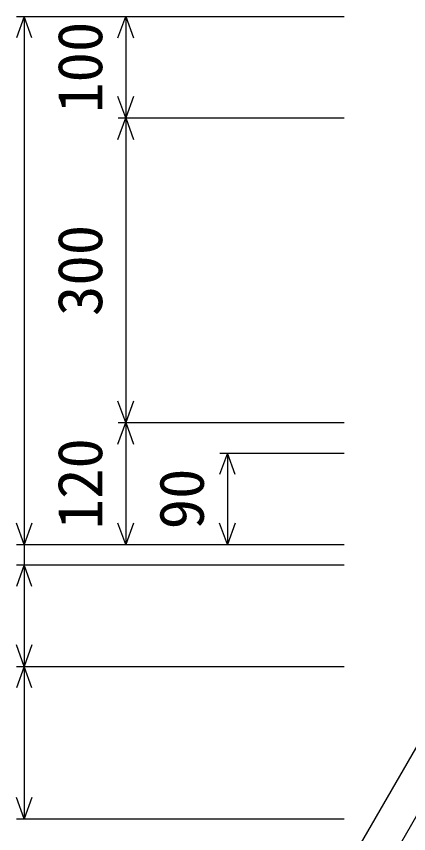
# Model space of a CAD drawing. Units: millimetres, scale not verified. Extents: x -16800 to 16800, y -5940 to 5940.
# Drawn here: x 1257 to 1643, y -4007 to -3203 of the extents above; entities that cross this region are included whole.
import ezdxf
from ezdxf.enums import TextEntityAlignment as Align

# ---------------------------------------------------------------- set-up
doc = ezdxf.new("R2010")
doc.units = ezdxf.units.MM
doc.header["$LTSCALE"] = 20
doc.layers.add('0-0_DIM', color=7, linetype='Continuous', lineweight=25)
doc.styles.add('ＭＳ ゴシック', font='')
doc.styles.get('ＭＳ ゴシック').set_extended_font_data('MS Gothic')

msp = doc.modelspace()

# ---------------------------------------------------------------- linework, layer by layer
at = {"layer": '0-0_DIM'}
for p, q in [((1257.6, -3202.71), (1580.1, -3202.71)), ((1265.1, -3202.71), (1265.1, -3722.71)), ((1365.1, -3202.71), (1365.1, -3302.71)), ((1357.6, -3302.71), (1580.1, -3302.71)), ((1365.1, -3302.71), (1365.1, -3602.71)), ((1357.6, -3602.71), (1580.1, -3602.71)), ((1365.1, -3602.71), (1365.1, -3722.71)), ((1457.6, -3632.71), (1580.1, -3632.71)), ((1465.1, -3632.71), (1465.1, -3722.71)), ((1257.6, -3722.71), (1580.1, -3722.71)), ((1760.87, -3731.68), (1545.6, -4104.52)), ((1257.6, -3742.71), (1580.1, -3742.71)), ((1758.23, -3804.18), (1474.38, -4295.82)), ((1257.6, -3842.71), (1580.1, -3842.71)), ((1265.1, -3842.71), (1265.1, -3992.71)), ((1257.6, -3992.71), (1580.1, -3992.71))]:
    msp.add_line(p, q, dxfattribs=at)
for points in [[(1272.8, -3223.86), (1265.1, -3202.71), (1257.41, -3223.86)], [(1357.41, -3223.86), (1365.1, -3202.71), (1372.8, -3223.86)], [(1372.8, -3281.57), (1365.1, -3302.71), (1357.41, -3281.57)], [(1357.41, -3323.86), (1365.1, -3302.71), (1372.8, -3323.86)], [(1372.8, -3581.57), (1365.1, -3602.71), (1357.41, -3581.57)], [(1357.41, -3623.86), (1365.1, -3602.71), (1372.8, -3623.86)], [(1472.8, -3653.86), (1465.1, -3632.71), (1457.41, -3653.86)], [(1272.8, -3701.57), (1265.1, -3722.71), (1257.41, -3701.57)], [(1372.8, -3701.57), (1365.1, -3722.71), (1357.41, -3701.57)], [(1472.8, -3701.57), (1465.1, -3722.71), (1457.41, -3701.57)], [(1265.1, -3722.71), (1265.1, -3742.71), (1265.1, -3842.71)], [(1272.8, -3763.86), (1265.1, -3742.71), (1257.41, -3763.86)], [(1272.8, -3821.57), (1265.1, -3842.71), (1257.41, -3821.57)], [(1272.8, -3863.86), (1265.1, -3842.71), (1257.41, -3863.86)], [(1272.8, -3971.57), (1265.1, -3992.71), (1257.41, -3971.57)]]:
    msp.add_lwpolyline(points, dxfattribs=at)

# ---------------------------------------------------------------- texts
at = {"layer": '0-0_DIM', "style": 'ＭＳ ゴシック'}
for s, p in [('100', (1355.1, -3297.71)), ('300', (1355.1, -3497.71)), ('120', (1355.1, -3707.71)), ('90', (1455.1, -3707.71))]:
    msp.add_text(s, height=43.99, rotation=90, dxfattribs=at).set_placement(p, align=Align.BOTTOM_LEFT)

doc.saveas('drawing.dxf')
